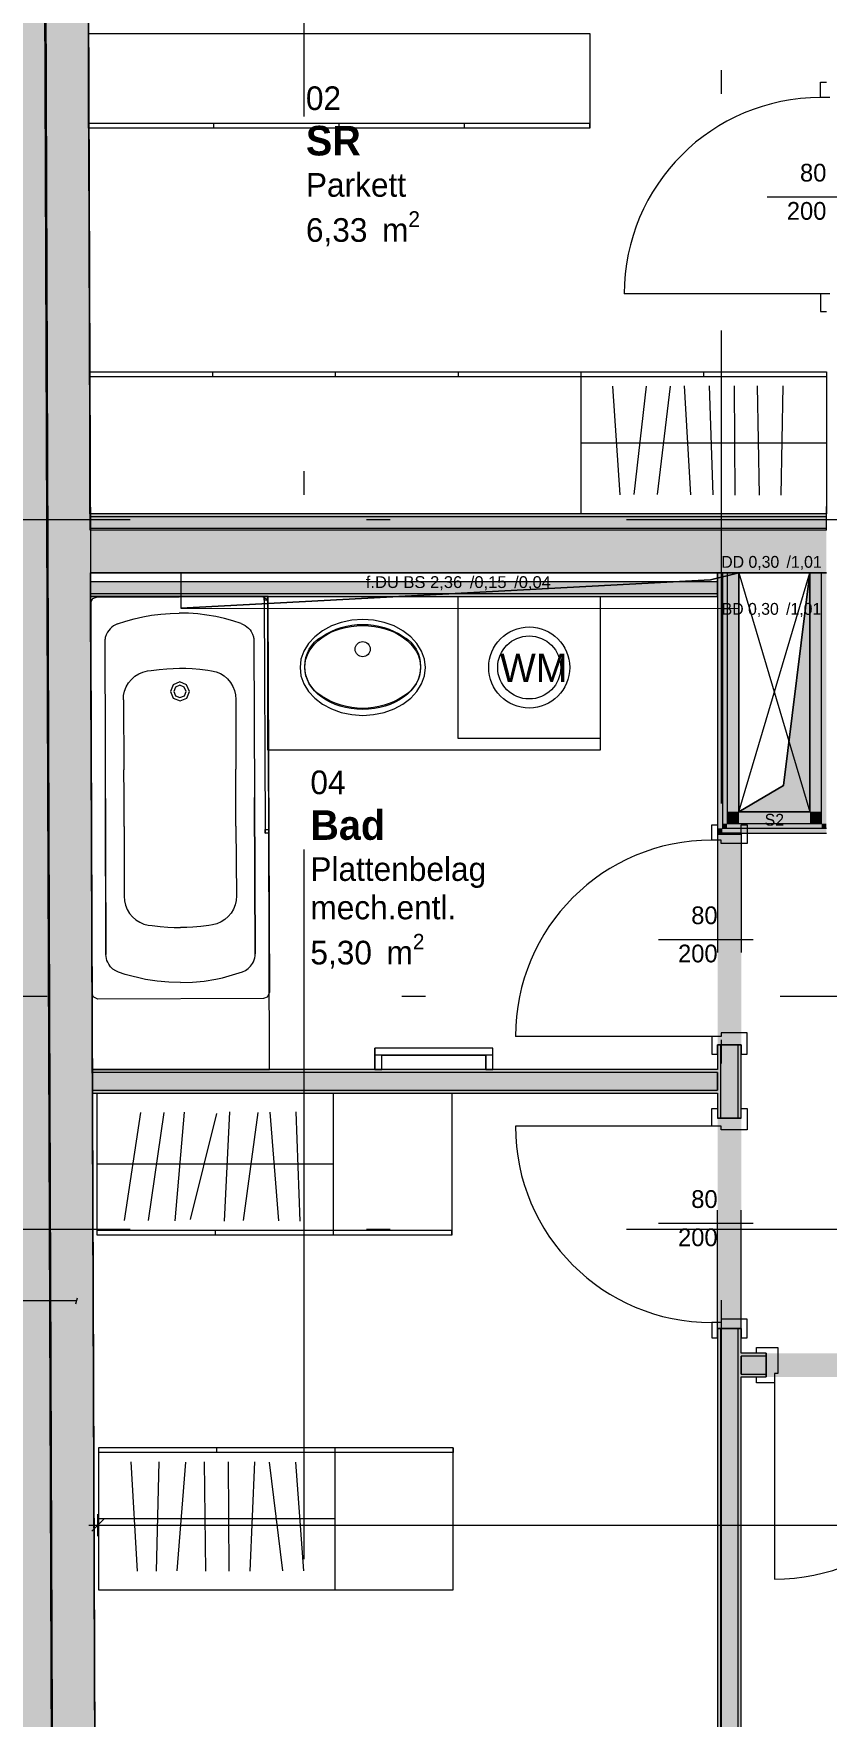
# Model space of a CAD drawing. Header units: metres. Extents: x -4 to 206, y -18 to 45.
# Drawn here: x 0.09 to 3.44, y -11.06 to -3.95 of the extents above; entities that cross this region are included whole.
import ezdxf

# ---------------------------------------------------------------- set-up
doc = ezdxf.new("R2010")
doc.units = ezdxf.units.M
doc.header["$MEASUREMENT"] = 0
for name, pattern in [('Achse', [0.004, 0.002, -0.001, 0, -0.001]), ('Punkt 1_1', [0.075, 0.025, -0.05]), ('Schnittlinie', [0.006, 0.003, -0.0015, 0, -0.0015]), ('Strichlinie eng', [0.002, 0.0015, -0.0005]), ('Untersicht', [0.001, 0.0005, -0.0005])]:
    doc.linetypes.add(name, pattern=pattern)
for name, color, linetype in [('2._2.Stock PP STG1_4_000 Achsraster', 7, 'Continuous'), ('2._2.Stock PP STG1_4_110 Wand Aussen', 7, 'Continuous'), ('2._2.Stock PP STG1_4_120 Wand Innen tragend', 7, 'Continuous'), ('2._2.Stock PP STG1_4_130 Wand Innen', 7, 'Continuous'), ('2._2.Stock PP STG1_4_135 Wand Vorsatzschale', 7, 'Continuous'), ('2._2.Stock PP STG1_4_170 Schachtwände', 7, 'Continuous'), ('2._2.Stock PP STG1_4_210 Decke', 7, 'Continuous'), ('2._2.Stock PP STG1_4_220 Bodenaufbau', 7, 'Continuous'), ('2._2.Stock PP STG1_4_270 Deckendurchbruchsymbol', 7, 'Continuous'), ('2._2.Stock PP STG1_4_510 Möblierung', 7, 'Continuous'), ('2._2.Stock PP STG1_4_540 Sanitäreinrichtung', 7, 'Continuous'), ('2._2.Stock PP STG1_4_810 Raum', 7, 'Continuous'), ('2._2.Stock PP STG1_4_851 Marker Schnitt', 7, 'Continuous'), ('2._2.Stock PP STG1_4_915 Allgemein Beschriftung.x', 7, 'Continuous'), ('2._2.Stock PP STG1_4_950 Polierplan Bemaßung', 7, 'Continuous')]:
    doc.layers.add(name, color=color, linetype=linetype)
doc.styles.add('ERSTELLTER_STIL_1', font='arial.ttf')
doc.styles.add('ERSTELLTER_STIL_2', font='')
doc.styles.add('ERSTELLTER_STIL_6', font='')
doc.styles.add('ERSTELLTER_STIL_7', font='')
doc.styles.get('ERSTELLTER_STIL_2').set_extended_font_data('Eurostile')
doc.styles.get('ERSTELLTER_STIL_6').set_extended_font_data('Eurostile', bold=True)
doc.styles.get('ERSTELLTER_STIL_7').set_extended_font_data('Muli')
doc.linetypes.add('Grenze Bundesland', pattern='A,0,[2,415_260415_PP_VA_1_5 2 St1.Shx,S=1.5873e-05,R=0,X=0,Y=0],-0.003,0', length=0.003)

msp = doc.modelspace()

# ---------------------------------------------------------------- hatches: boundary and pattern name
at = {"layer": '2._2.Stock PP STG1_4_110 Wand Aussen', "linetype": 'Continuous', "lineweight": 13, "true_color": 0xff6400}
msp.add_hatch(color=30, dxfattribs=at).paths.add_polyline_path([(0.1795, -14.875), (0.1255, -0.125), (0.0055, -0.125), (0.0595, -14.875)])
at = {"layer": '2._2.Stock PP STG1_4_110 Wand Aussen', "linetype": 'Continuous', "lineweight": 0, "true_color": 0x373737}
msp.add_hatch(color=250, dxfattribs=at).paths.add_polyline_path([(0.1845, -14.87), (0.1305, -0.13), (0.1255, -0.13), (0.1795, -14.87)])
at = {"layer": '2._2.Stock PP STG1_4_110 Wand Aussen', "linetype": 'Continuous', "lineweight": 13, "true_color": 0x3f7f02}
msp.add_hatch(color=76, dxfattribs=at).paths.add_polyline_path([(0.3111, -0.31), (0.1311, -0.31), (0.1839, -14.69), (0.3639, -14.69)])
at = {"layer": '2._2.Stock PP STG1_4_120 Wand Innen tragend', "linetype": 'Continuous', "lineweight": 13, "true_color": 0xfb02fe}
msp.add_hatch(color=6, dxfattribs=at).paths.add_polyline_path([(3.445, -5.975), (0.3319, -5.975), (0.332, -5.9875), (3.445, -5.9875)])
at = {"layer": '2._2.Stock PP STG1_4_120 Wand Innen tragend', "linetype": 'Continuous', "lineweight": 13, "true_color": 0xffaa00}
msp.add_hatch(color=40, dxfattribs=at).paths.add_polyline_path([(3.445, -5.9875), (0.332, -5.9875), (0.3321, -6.0375), (3.445, -6.0375)])
at = {"layer": '2._2.Stock PP STG1_4_120 Wand Innen tragend', "linetype": 'Continuous', "lineweight": 13, "true_color": 0x3f7f02}
msp.add_hatch(color=76, dxfattribs=at).paths.add_polyline_path([(3.445, -6.045), (0.3322, -6.045), (0.3328, -6.225), (3.445, -6.225)])
at = {"layer": '2._2.Stock PP STG1_4_130 Wand Innen', "linetype": 'Continuous', "lineweight": 13, "true_color": 0xfb02fe}
for points in [[(2.985, -7.325), (2.985, -7.33), (2.9975, -7.33), (2.9975, -7.325)], [(3.0725, -7.325), (3.0725, -7.33), (3.085, -7.33), (3.085, -7.325)], [(2.9975, -8.22), (2.985, -8.22), (2.985, -8.53), (2.9975, -8.53)], [(3.0725, -8.53), (3.085, -8.53), (3.085, -8.22), (3.0725, -8.22)], [(2.985, -8.325), (0.3405, -8.325), (0.3406, -8.3375), (2.985, -8.3375)], [(0.3409, -8.425), (2.985, -8.425), (2.985, -8.4125), (0.3408, -8.4125)], [(2.985, -14.69), (2.9975, -14.69), (2.9975, -9.42), (2.985, -9.42)], [(3.0725, -9.42), (3.0725, -14.69), (3.085, -14.69), (3.085, -9.42)], [(3.085, -9.525), (3.085, -9.5375), (3.19, -9.5375), (3.19, -9.525)], [(3.19, -9.6125), (3.085, -9.6125), (3.085, -9.625), (3.19, -9.625)]]:
    msp.add_hatch(color=6, dxfattribs=at).paths.add_polyline_path(points)
at = {"layer": '2._2.Stock PP STG1_4_130 Wand Innen', "linetype": 'Continuous', "lineweight": 13, "true_color": 0xffaa00}
for points in [[(2.9975, -7.325), (2.9975, -7.33), (3.0725, -7.33), (3.0725, -7.325)], [(2.9975, -8.22), (2.9975, -8.53), (3.0725, -8.53), (3.0725, -8.22)], [(0.3408, -8.4125), (2.985, -8.4125), (2.985, -8.3375), (0.3406, -8.3375)], [(2.9975, -9.42), (2.9975, -14.69), (3.0725, -14.69), (3.0725, -9.42)], [(3.085, -9.6125), (3.19, -9.6125), (3.19, -9.5375), (3.085, -9.5375)]]:
    msp.add_hatch(color=40, dxfattribs=at).paths.add_polyline_path(points)
at = {"layer": '2._2.Stock PP STG1_4_130 Wand Innen', "linetype": 'Continuous', "lineweight": 0, "true_color": 0xffffff}
for points in [[(3.085, -8.22), (3.085, -7.33), (2.985, -7.33), (2.985, -8.22)], [(3.085, -8.53), (2.985, -8.53), (2.985, -9.42), (3.085, -9.42)], [(3.19, -9.525), (3.19, -9.625), (4.08, -9.625), (4.08, -9.525)]]:
    msp.add_hatch(color=7, dxfattribs=at).paths.add_polyline_path(points)
at = {"layer": '2._2.Stock PP STG1_4_135 Wand Vorsatzschale', "linetype": 'Continuous', "lineweight": 13, "true_color": 0xffaa00}
msp.add_hatch(color=40, dxfattribs=at).paths.add_polyline_path([(0.3331, -6.3125), (2.985, -6.3125), (2.985, -6.2625), (0.333, -6.2625)])
at = {"layer": '2._2.Stock PP STG1_4_135 Wand Vorsatzschale', "linetype": 'Continuous', "lineweight": 13, "true_color": 0xfb02fe}
msp.add_hatch(color=6, dxfattribs=at).paths.add_polyline_path([(0.3332, -6.325), (2.985, -6.325), (2.985, -6.3125), (0.3331, -6.3125)])
at = {"layer": '2._2.Stock PP STG1_4_170 Schachtwände', "linetype": 'Continuous', "lineweight": 13, "true_color": 0xfb02fe}
for points in [[(3.005, -7.305), (3.005, -6.225), (2.985, -6.225), (2.985, -7.305)], [(3.025, -7.285), (3.025, -6.225), (3.005, -6.225), (3.005, -7.285)], [(3.445, -7.285), (3.445, -6.225), (3.425, -6.225), (3.425, -7.285)], [(2.985, -7.325), (3.005, -7.325), (3.005, -7.305)], [(2.985, -7.305), (2.985, -7.325), (3.005, -7.305)], [(3.025, -7.285), (3.005, -7.305), (3.025, -7.305)], [(3.005, -7.285), (3.005, -7.305), (3.025, -7.285)], [(3.005, -7.325), (3.445, -7.325), (3.445, -7.305), (3.005, -7.305)], [(3.425, -7.285), (3.025, -7.285), (3.025, -7.305), (3.425, -7.305)], [(3.425, -7.305), (3.445, -7.305), (3.425, -7.285)], [(3.425, -7.285), (3.445, -7.305), (3.445, -7.285)]]:
    msp.add_hatch(color=6, dxfattribs=at).paths.add_polyline_path(points)
at = {"layer": '2._2.Stock PP STG1_4_170 Schachtwände', "linetype": 'Continuous', "lineweight": 13, "true_color": 0xffaa00}
for points in [[(3.075, -7.235), (3.075, -6.225), (3.025, -6.225), (3.025, -7.235)], [(3.425, -7.235), (3.425, -6.225), (3.375, -6.225), (3.375, -7.235)], [(3.075, -7.235), (3.025, -7.285), (3.075, -7.285)], [(3.025, -7.235), (3.025, -7.285), (3.075, -7.235)], [(3.375, -7.235), (3.075, -7.235), (3.075, -7.285), (3.375, -7.285)], [(3.375, -7.285), (3.425, -7.285), (3.375, -7.235)], [(3.375, -7.235), (3.425, -7.285), (3.425, -7.235)]]:
    msp.add_hatch(color=40, dxfattribs=at).paths.add_polyline_path(points)
at = {"layer": '2._2.Stock PP STG1_4_270 Deckendurchbruchsymbol', "linetype": 'Continuous', "lineweight": 0}
msp.add_hatch(color=8, dxfattribs=at).paths.add_polyline_path([(3.075, -7.235), (3.375, -7.235), (3.375, -6.225), (3.2638, -7.1238)])

# ---------------------------------------------------------------- linework, layer by layer
at = {"layer": '2._2.Stock PP STG1_4_000 Achsraster', "color": 5, "linetype": 'Achse', "lineweight": 0, "ltscale": 1000}
for p, q in [((3, 3), (3, -18)), ((-1.5, -6), (21, -6)), ((-1.5, -9), (21, -9))]:
    msp.add_line(p, q, dxfattribs=at)
at = {"layer": '2._2.Stock PP STG1_4_110 Wand Aussen', "color": 7, "linetype": 'Continuous', "lineweight": 13, "ltscale": 1000}
msp.add_line((0.1255, -0.13), (0.1795, -14.87), dxfattribs=at)
at = {"layer": '2._2.Stock PP STG1_4_110 Wand Aussen', "color": 7, "linetype": 'Continuous', "lineweight": 18, "ltscale": 1000}
msp.add_line((0.1311, -0.31), (0.1839, -14.69), dxfattribs=at)
at = {"layer": '2._2.Stock PP STG1_4_110 Wand Aussen', "color": 7, "linetype": 'Continuous', "lineweight": 18, "ltscale": 1000, "flags": 128}
for points in [[(0.3322, -6.045), (0.3111, -0.31)], [(0.3639, -14.69), (0.3328, -6.225)]]:
    msp.add_lwpolyline(points, dxfattribs=at)
at = {"layer": '2._2.Stock PP STG1_4_120 Wand Innen tragend', "color": 7, "linetype": 'Continuous', "lineweight": 13, "ltscale": 1000}
for p, q in [((3.445, -5.9875), (0.332, -5.9875)), ((3.445, -6.0375), (0.3321, -6.0375))]:
    msp.add_line(p, q, dxfattribs=at)
at = {"layer": '2._2.Stock PP STG1_4_120 Wand Innen tragend', "color": 7, "linetype": 'Continuous', "lineweight": 18, "ltscale": 1000}
msp.add_line((3.445, -6.045), (0.3322, -6.045), dxfattribs=at)
at = {"layer": '2._2.Stock PP STG1_4_120 Wand Innen tragend', "color": 7, "linetype": 'Continuous', "lineweight": 13, "ltscale": 1000, "flags": 128}
for points in [[(3.445, -5.975), (0.3319, -5.975)], [(0.3319, -5.975), (0.332, -5.9875)], [(0.332, -5.9875), (0.3321, -6.0375)], [(0.3321, -6.0375), (0.3322, -6.045)]]:
    msp.add_lwpolyline(points, dxfattribs=at)
at = {"layer": '2._2.Stock PP STG1_4_120 Wand Innen tragend', "color": 7, "linetype": 'Continuous', "lineweight": 18, "ltscale": 1000, "flags": 128}
msp.add_lwpolyline([(0.3328, -6.225), (3.445, -6.225)], dxfattribs=at)
at = {"layer": '2._2.Stock PP STG1_4_130 Wand Innen', "color": 7, "linetype": 'Continuous', "lineweight": 13, "ltscale": 1000}
for p, q in [((3.42, -4.215), (3.42, -4.15)), ((3.42, -4.15), (3.445, -4.15)), ((3.46, -4.215), (3.42, -4.215)), ((3.195, -4.635), (3.595, -4.635)), ((3.42, -5.045), (2.59, -5.045)), ((3.46, -5.045), (3.42, -5.045)), ((3.42, -5.045), (3.42, -5.12)), ((3.42, -5.12), (3.445, -5.12)), ((2.96, -7.355), (2.96, -7.29)), ((2.96, -7.29), (2.985, -7.29)), ((2.985, -7.29), (2.985, -7.33)), ((3.085, -7.33), (3.085, -7.29)), ((3.085, -7.29), (3.11, -7.29)), ((3.11, -7.29), (3.11, -7.37)), ((3, -7.355), (2.96, -7.355)), ((2.985, -7.33), (3.085, -7.33)), ((3, -7.37), (3, -7.355)), ((3.11, -7.37), (3, -7.37)), ((2.735, -7.775), (3.135, -7.775)), ((3.11, -8.17), (3, -8.17)), ((3, -8.17), (3, -8.185)), ((3.11, -8.26), (3.11, -8.17)), ((2.96, -8.185), (2.13, -8.185)), ((3, -8.185), (2.96, -8.185)), ((2.96, -8.185), (2.96, -8.26)), ((2.985, -8.26), (2.985, -8.22)), ((2.985, -8.22), (3.085, -8.22)), ((3.085, -8.22), (3.085, -8.26)), ((2.96, -8.26), (2.985, -8.26)), ((3.085, -8.26), (3.11, -8.26)), ((2.96, -8.565), (2.96, -8.49)), ((2.96, -8.49), (2.985, -8.49)), ((2.985, -8.49), (2.985, -8.53)), ((2.985, -8.53), (3.085, -8.53)), ((3.085, -8.53), (3.085, -8.49)), ((3.085, -8.49), (3.11, -8.49)), ((3.11, -8.49), (3.11, -8.58)), ((2.96, -8.565), (2.13, -8.565)), ((3, -8.565), (2.96, -8.565)), ((3, -8.58), (3, -8.565)), ((3.11, -8.58), (3, -8.58)), ((2.735, -8.975), (3.135, -8.975)), ((3.11, -9.38), (3, -9.38)), ((3, -9.38), (3, -9.395)), ((3.11, -9.46), (3.11, -9.38)), ((3, -9.395), (2.96, -9.395)), ((2.96, -9.395), (2.96, -9.46)), ((2.96, -9.46), (2.985, -9.46)), ((2.985, -9.46), (2.985, -9.42)), ((2.985, -9.42), (3.085, -9.42)), ((3.085, -9.42), (3.085, -9.46)), ((3.085, -9.46), (3.11, -9.46)), ((3.15, -9.525), (3.15, -9.5)), ((3.15, -9.5), (3.24, -9.5)), ((3.19, -9.525), (3.15, -9.525)), ((3.19, -9.625), (3.19, -9.525)), ((3.24, -9.5), (3.24, -9.61)), ((3.15, -9.65), (3.15, -9.625)), ((3.15, -9.625), (3.19, -9.625)), ((3.225, -9.65), (3.15, -9.65)), ((3.24, -9.61), (3.225, -9.61)), ((3.225, -9.61), (3.225, -9.65)), ((3.225, -9.65), (3.225, -10.48))]:
    msp.add_line(p, q, dxfattribs=at)
at = {"layer": '2._2.Stock PP STG1_4_130 Wand Innen', "color": 7, "linetype": 'Continuous', "lineweight": 18, "ltscale": 1000}
for p, q in [((2.9975, -7.325), (2.9975, -7.33)), ((3.0725, -7.33), (3.0725, -7.325)), ((2.9975, -7.33), (2.985, -7.33)), ((2.9975, -7.33), (2.985, -7.33)), ((2.9975, -7.33), (2.985, -7.33)), ((3.0725, -7.33), (2.9975, -7.33)), ((3.0725, -7.33), (2.9975, -7.33)), ((3.0725, -7.33), (2.9975, -7.33)), ((3.085, -7.33), (3.0725, -7.33)), ((3.085, -7.33), (3.0725, -7.33)), ((3.085, -7.33), (3.0725, -7.33)), ((2.9975, -8.22), (2.985, -8.22)), ((2.9975, -8.22), (2.985, -8.22)), ((2.9975, -8.22), (2.985, -8.22)), ((2.9975, -8.22), (2.9975, -8.53)), ((3.0725, -8.22), (2.9975, -8.22)), ((3.0725, -8.22), (2.9975, -8.22)), ((3.0725, -8.22), (2.9975, -8.22)), ((3.0725, -8.53), (3.0725, -8.22)), ((3.085, -8.22), (3.0725, -8.22)), ((3.085, -8.22), (3.0725, -8.22)), ((3.085, -8.22), (3.0725, -8.22)), ((2.985, -8.3375), (0.3406, -8.3375)), ((0.3408, -8.4125), (2.985, -8.4125)), ((2.9975, -8.53), (2.985, -8.53)), ((2.9975, -8.53), (2.985, -8.53)), ((2.9975, -8.53), (2.985, -8.53)), ((3.0725, -8.53), (2.9975, -8.53)), ((3.0725, -8.53), (2.9975, -8.53)), ((3.0725, -8.53), (2.9975, -8.53)), ((3.085, -8.53), (3.0725, -8.53)), ((3.085, -8.53), (3.0725, -8.53)), ((3.085, -8.53), (3.0725, -8.53)), ((2.9975, -9.42), (2.985, -9.42)), ((2.9975, -9.42), (2.985, -9.42)), ((2.9975, -9.42), (2.985, -9.42)), ((2.9975, -9.42), (2.9975, -14.69)), ((3.0725, -9.42), (2.9975, -9.42)), ((3.0725, -9.42), (2.9975, -9.42)), ((3.0725, -9.42), (2.9975, -9.42)), ((3.0725, -14.69), (3.0725, -9.42)), ((3.085, -9.42), (3.0725, -9.42)), ((3.085, -9.42), (3.0725, -9.42)), ((3.085, -9.42), (3.0725, -9.42)), ((3.19, -9.525), (3.19, -9.5375)), ((3.19, -9.525), (3.19, -9.5375)), ((3.19, -9.525), (3.19, -9.5375)), ((3.19, -9.5375), (3.085, -9.5375)), ((3.19, -9.5375), (3.19, -9.6125)), ((3.19, -9.5375), (3.19, -9.6125)), ((3.19, -9.5375), (3.19, -9.6125)), ((3.085, -9.6125), (3.19, -9.6125)), ((3.19, -9.6125), (3.19, -9.625)), ((3.19, -9.6125), (3.19, -9.625)), ((3.19, -9.6125), (3.19, -9.625))]:
    msp.add_line(p, q, dxfattribs=at)
at = {"layer": '2._2.Stock PP STG1_4_130 Wand Innen', "color": 8, "linetype": 'Untersicht', "lineweight": 13, "ltscale": 1000}
for p, q in [((2.985, -7.33), (2.985, -8.22)), ((3.085, -7.33), (3.085, -8.22)), ((2.985, -9.42), (2.985, -8.53)), ((3.085, -9.42), (3.085, -8.53)), ((4.08, -9.525), (3.19, -9.525)), ((4.08, -9.625), (3.19, -9.625))]:
    msp.add_line(p, q, dxfattribs=at)
at = {"layer": '2._2.Stock PP STG1_4_130 Wand Innen', "color": 7, "linetype": 'Continuous', "lineweight": 18, "ltscale": 1000, "flags": 128}
for points in [[(2.985, -7.325), (2.985, -7.33)], [(3.085, -7.325), (2.985, -7.325)], [(3.085, -7.33), (3.085, -7.325)], [(2.985, -8.22), (2.985, -8.325)], [(3.085, -8.53), (3.085, -8.22)], [(2.985, -8.325), (0.3405, -8.325)], [(0.3405, -8.325), (0.3409, -8.425)], [(2.985, -8.4125), (2.985, -8.3375)], [(2.985, -8.3375), (2.985, -8.4125)], [(0.3409, -8.425), (2.985, -8.425)], [(2.985, -8.425), (2.985, -8.53)], [(2.985, -9.42), (2.985, -14.69)], [(3.085, -9.525), (3.085, -9.42)], [(3.19, -9.525), (3.085, -9.525)], [(3.085, -9.5375), (3.085, -9.6125)], [(3.085, -9.6125), (3.085, -9.5375)], [(3.085, -9.625), (3.19, -9.625)], [(3.085, -14.69), (3.085, -9.625)]]:
    msp.add_lwpolyline(points, dxfattribs=at)
at = {"layer": '2._2.Stock PP STG1_4_130 Wand Innen', "color": 7, "linetype": 'Continuous', "lineweight": 13, "ltscale": 1000}
for centre, start, end in [((3.42, -5.045), 90, 180), ((2.96, -8.185), 90, 180), ((2.96, -8.565), 180, 270), ((3.225, -9.65), 270, 0)]:
    msp.add_arc(centre, 0.83, start, end, dxfattribs=at)
at = {"layer": '2._2.Stock PP STG1_4_135 Wand Vorsatzschale', "color": 7, "linetype": 'Continuous', "lineweight": 18, "ltscale": 1000}
for p, q in [((2.985, -6.2625), (0.333, -6.2625)), ((0.3331, -6.3125), (2.985, -6.3125))]:
    msp.add_line(p, q, dxfattribs=at)
at = {"layer": '2._2.Stock PP STG1_4_135 Wand Vorsatzschale', "color": 7, "linetype": 'Continuous', "lineweight": 18, "ltscale": 1000, "flags": 128}
for points in [[(3.4446, -5.945), (3.4446, -6.045)], [(2.985, -6.225), (0.3328, -6.225)], [(0.3328, -6.225), (0.3332, -6.325)], [(2.985, -6.325), (2.985, -6.225)], [(0.3332, -6.325), (2.985, -6.325)]]:
    msp.add_lwpolyline(points, dxfattribs=at)
at = {"layer": '2._2.Stock PP STG1_4_170 Schachtwände', "color": 7, "linetype": 'Continuous', "lineweight": 18, "ltscale": 1000}
for p, q in [((3.005, -6.225), (3.005, -7.285)), ((3.025, -6.225), (3.025, -7.235)), ((3.425, -7.235), (3.425, -6.225)), ((3.025, -7.235), (3.025, -7.285)), ((3.425, -7.285), (3.425, -7.235)), ((3.005, -7.285), (3.005, -7.305)), ((3.005, -7.305), (3.025, -7.305)), ((3.025, -7.285), (3.075, -7.285)), ((3.025, -7.285), (3.075, -7.285)), ((3.025, -7.305), (3.425, -7.305)), ((3.075, -7.285), (3.375, -7.285)), ((3.375, -7.285), (3.425, -7.285)), ((3.375, -7.285), (3.425, -7.285)), ((3.425, -7.305), (3.445, -7.305))]:
    msp.add_line(p, q, dxfattribs=at)
at = {"layer": '2._2.Stock PP STG1_4_170 Schachtwände', "color": 7, "linetype": 'Continuous', "lineweight": 18, "ltscale": 1000, "flags": 128}
for points in [[(2.985, -6.225), (3.005, -6.225)], [(2.985, -6.225), (2.985, -7.325)], [(3.005, -6.225), (3.025, -6.225)], [(3.025, -6.225), (3.075, -6.225)], [(3.075, -7.235), (3.075, -6.225)], [(3.425, -6.225), (3.375, -6.225)], [(3.375, -6.225), (3.375, -7.235)], [(3.445, -6.225), (3.425, -6.225)], [(3.375, -7.235), (3.075, -7.235)], [(2.985, -7.325), (3.005, -7.325)], [(3.005, -7.325), (3.445, -7.325)]]:
    msp.add_lwpolyline(points, dxfattribs=at)
at = {"layer": '2._2.Stock PP STG1_4_210 Decke', "color": 7, "linetype": 'Continuous', "lineweight": 13, "ltscale": 1000, "true_color": 0xf4f4f4, "flags": 128}
msp.add_lwpolyline([(3.625, -0.13), (0.1305, -0.13), (0.1845, -14.87), (5.505, -14.87), (5.505, -15.84), (13.475, -15.84), (13.475, -14.87), (18.8055, -14.87), (18.8546, -0.13), (15.325, -0.13), (15.325, -0.53), (12.96, -0.53), (12.96, 0.67), (6.02, 0.67), (6.02, -0.53), (3.625, -0.53)], close=True, dxfattribs=at)
msp.add_lwpolyline([(3.625, -0.13), (0.1305, -0.13), (0.1845, -14.87), (5.505, -14.87), (5.505, -15.84), (13.475, -15.84), (13.475, -14.87), (18.8055, -14.87), (18.8546, -0.13), (15.325, -0.13), (15.325, -0.53), (12.96, -0.53), (12.96, 0.67), (6.02, 0.67), (6.02, -0.53), (3.625, -0.53)], close=True, dxfattribs=at)
msp.add_lwpolyline([(3.625, -0.13), (0.1305, -0.13), (0.1845, -14.87), (5.505, -14.87), (5.505, -15.84), (13.475, -15.84), (13.475, -14.87), (18.8055, -14.87), (18.8546, -0.13), (15.325, -0.13), (15.325, -0.53), (12.96, -0.53), (12.96, 0.67), (6.02, 0.67), (6.02, -0.53), (3.625, -0.53)], close=True, dxfattribs=at)
at = {"layer": '2._2.Stock PP STG1_4_220 Bodenaufbau', "color": 7, "linetype": 'Continuous', "lineweight": 13, "ltscale": 1000, "true_color": 0xf4f4f4, "flags": 128}
msp.add_lwpolyline([(3.445, -0.31), (0.3111, -0.31), (0.3639, -14.69), (5.685, -14.69), (5.685, -15.66), (13.295, -15.66), (13.295, -14.69), (18.6261, -14.69), (18.674, -0.31), (15.505, -0.31), (15.505, -0.71), (12.78, -0.71), (12.78, 0.49), (6.2, 0.49), (6.2, -0.71), (3.445, -0.71)], close=True, dxfattribs=at)
at = {"layer": '2._2.Stock PP STG1_4_270 Deckendurchbruchsymbol', "color": 7, "linetype": 'Strichlinie eng', "lineweight": 13, "ltscale": 1000}
for p, q in [((3.075, -7.235), (3.375, -6.225)), ((3.075, -6.225), (3.375, -7.235))]:
    msp.add_line(p, q, dxfattribs=at)
at = {"layer": '2._2.Stock PP STG1_4_270 Deckendurchbruchsymbol', "color": 1, "linetype": 'Continuous', "lineweight": 0, "ltscale": 1000, "flags": 128}
for points in [[(2.9548, -6.2548), (3.075, -6.225), (0.715, -6.2248), (0.715, -6.3748)], [(0.715, -6.3748), (3.075, -6.375), (3.075, -6.225), (2.9548, -6.2548)]]:
    msp.add_lwpolyline(points, close=True, dxfattribs=at)
at = {"layer": '2._2.Stock PP STG1_4_270 Deckendurchbruchsymbol', "color": 7, "linetype": 'Continuous', "lineweight": 13, "ltscale": 1000, "flags": 128}
for points in [[(3.2638, -7.1238), (3.375, -6.225), (3.075, -6.225), (3.075, -7.235)], [(3.075, -7.235), (3.375, -7.235), (3.375, -6.225), (3.2638, -7.1238)]]:
    msp.add_lwpolyline(points, close=True, dxfattribs=at)
at = {"layer": '2._2.Stock PP STG1_4_270 Deckendurchbruchsymbol', "color": 7, "linetype": 'Strichlinie eng', "lineweight": 13, "ltscale": 1000, "flags": 128}
msp.add_lwpolyline([(3.375, -7.235), (3.375, -6.225), (3.075, -6.225), (3.075, -7.235)], close=True, dxfattribs=at)
at = {"layer": '2._2.Stock PP STG1_4_510 Möblierung', "color": 8, "linetype": 'Continuous', "lineweight": 13, "ltscale": 1000, "true_color": 0x7e7f7f}
for p, q in [((2.4449, -4.325), (0.3245, -4.325)), ((0.8546, -4.345), (0.8546, -4.325)), ((1.3847, -4.345), (1.3847, -4.325)), ((1.9148, -4.345), (1.9148, -4.325)), ((2.4449, -4.345), (2.4449, -4.325)), ((0.3297, -5.3752), (0.3297, -5.3952)), ((0.3297, -5.3952), (3.445, -5.3952)), ((0.8489, -5.3752), (0.8489, -5.3952)), ((1.3681, -5.3752), (1.3681, -5.3952)), ((1.8874, -5.3752), (1.8874, -5.3952)), ((2.4066, -5.3752), (2.4066, -5.3952)), ((2.4066, -5.3752), (2.4066, -5.975)), ((2.9258, -5.3752), (2.9258, -5.3952)), ((2.5411, -5.4349), (2.572, -5.8954)), ((2.6831, -5.4359), (2.63, -5.8943)), ((2.7842, -5.436), (2.7289, -5.8942)), ((2.8433, -5.4347), (2.8699, -5.8955)), ((2.9489, -5.4345), (2.9643, -5.8957)), ((3.0549, -5.4343), (3.0582, -5.8959)), ((3.1517, -5.4344), (3.1614, -5.8958)), ((3.2608, -5.4344), (3.2523, -5.8958)), ((2.4066, -5.6751), (3.445, -5.6751)), ((1.3609, -9.025), (1.3609, -8.425)), ((0.4766, -8.9633), (0.5452, -8.5067)), ((0.5779, -8.9635), (0.6439, -8.5065)), ((0.6909, -8.965), (0.7309, -8.505)), ((0.7553, -8.9591), (0.8665, -8.5109)), ((0.899, -8.9656), (0.9228, -8.5044)), ((0.9795, -8.9637), (1.0423, -8.5063)), ((1.1287, -8.9652), (1.0931, -8.5048)), ((1.2195, -8.9657), (1.2023, -8.5043)), ((1.3609, -8.725), (0.3609, -8.725)), ((1.8609, -9.005), (0.3609, -9.005)), ((0.8609, -9.025), (0.8609, -9.005)), ((1.3609, -9.025), (1.3609, -9.005)), ((1.8609, -9.025), (1.8609, -9.005)), ((1.8664, -9.945), (0.3664, -9.945)), ((0.8664, -9.925), (0.8664, -9.945)), ((1.3664, -9.925), (1.3664, -9.945)), ((1.3664, -9.925), (1.3664, -10.525)), ((1.8664, -9.925), (1.8664, -9.945)), ((0.503, -9.9845), (0.5298, -10.4455)), ((0.6217, -9.9842), (0.6111, -10.4458)), ((0.7344, -9.9848), (0.6984, -10.4452)), ((0.814, -9.9841), (0.8188, -10.4459)), ((0.9155, -9.9841), (0.9173, -10.4459)), ((1.0264, -9.9843), (1.0064, -10.4457)), ((1.0885, -9.9858), (1.1442, -10.4442)), ((1.1993, -9.9848), (1.2335, -10.4452)), ((1.3664, -10.225), (0.3664, -10.225))]:
    msp.add_line(p, q, dxfattribs=at)
at = {"layer": '2._2.Stock PP STG1_4_510 Möblierung', "color": 8, "linetype": 'Continuous', "lineweight": 13, "ltscale": 1000, "true_color": 0x7e7f7f, "flags": 128}
for points in [[(2.4449, -4.345), (0.3245, -4.345), (0.3245, -3.945), (2.4449, -3.945)], [(0.3297, -5.3752), (3.445, -5.3752), (3.445, -5.975), (0.3297, -5.975)], [(1.8609, -9.025), (0.3609, -9.025), (0.3609, -8.425), (1.8609, -8.425)], [(1.8664, -9.925), (0.3664, -9.925), (0.3664, -10.525), (1.8664, -10.525)]]:
    msp.add_lwpolyline(points, close=True, dxfattribs=at)
at = {"layer": '2._2.Stock PP STG1_4_540 Sanitäreinrichtung', "color": 150, "linetype": 'Continuous', "lineweight": 13, "ltscale": 1000, "true_color": 0x0f7ffe}
for p, q in [((1.068, -6.3251), (1.083, -6.325)), ((1.068, -6.3401), (1.068, -6.3251)), ((1.083, -6.325), (1.083, -6.34)), ((0.5914, -6.4043), (0.6302, -6.3992)), ((0.6302, -6.3992), (0.6693, -6.3962)), ((0.6693, -6.3962), (0.7084, -6.395)), ((0.7476, -6.3959), (0.7084, -6.395)), ((0.7867, -6.3987), (0.7476, -6.3959)), ((0.8256, -6.4034), (0.7867, -6.3987)), ((0.8624, -6.4098), (0.8256, -6.4034)), ((1.083, -6.34), (1.068, -6.3401)), ((0.4099, -6.468), (0.4048, -6.4756)), ((0.4159, -6.461), (0.4099, -6.468)), ((0.4227, -6.4547), (0.4159, -6.461)), ((0.4301, -6.4493), (0.4227, -6.4547)), ((0.4381, -6.4447), (0.4301, -6.4493)), ((0.4466, -6.4411), (0.4381, -6.4447)), ((0.4466, -6.4411), (0.4821, -6.4293)), ((0.4821, -6.4293), (0.5181, -6.4192)), ((0.5181, -6.4192), (0.5546, -6.4109)), ((0.5546, -6.4109), (0.5914, -6.4043)), ((0.899, -6.4178), (0.8624, -6.4098)), ((0.935, -6.4277), (0.899, -6.4178)), ((0.9706, -6.4392), (0.935, -6.4277)), ((0.9706, -6.4392), (0.9791, -6.4427)), ((0.9791, -6.4427), (0.9871, -6.4473)), ((0.9871, -6.4473), (0.9946, -6.4526)), ((0.9946, -6.4526), (1.0014, -6.4589)), ((1.0014, -6.4589), (1.0075, -6.4658)), ((1.0075, -6.4658), (1.0127, -6.4734)), ((1.0127, -6.4734), (1.0182, -6.4843)), ((0.3935, -6.5139), (0.3934, -6.5171)), ((0.3934, -6.5171), (0.3983, -7.838)), ((0.3937, -6.5107), (0.3935, -6.5139)), ((0.394, -6.5075), (0.3937, -6.5107)), ((0.3944, -6.5044), (0.394, -6.5075)), ((0.395, -6.5012), (0.3944, -6.5044)), ((0.3956, -6.4981), (0.395, -6.5012)), ((0.3994, -6.4865), (0.3956, -6.4981)), ((0.4048, -6.4756), (0.3994, -6.4865)), ((1.0182, -6.4843), (1.022, -6.4958)), ((1.022, -6.4958), (1.0227, -6.4989)), ((1.0227, -6.4989), (1.0233, -6.5021)), ((1.0233, -6.5021), (1.0237, -6.5052)), ((1.0237, -6.5052), (1.0241, -6.5084)), ((1.0241, -6.5084), (1.0242, -6.5116)), ((1.0242, -6.5116), (1.0243, -6.5148)), ((1.0243, -6.5148), (1.0292, -7.8357)), ((0.4936, -6.6903), (0.5059, -6.6752)), ((0.5059, -6.6752), (0.5204, -6.6624)), ((0.5204, -6.6624), (0.5367, -6.6519)), ((0.5367, -6.6519), (0.5545, -6.6443)), ((0.5545, -6.6443), (0.5734, -6.6396)), ((0.5734, -6.6396), (0.5894, -6.6371)), ((0.5894, -6.6371), (0.6229, -6.633)), ((0.6229, -6.633), (0.6564, -6.6301)), ((0.6564, -6.6301), (0.6828, -6.6288)), ((0.6828, -6.6288), (0.7093, -6.6283)), ((0.7093, -6.6283), (0.7358, -6.6286)), ((0.7358, -6.6286), (0.7622, -6.6297)), ((0.7622, -6.6297), (0.7958, -6.6323)), ((0.7958, -6.6323), (0.8292, -6.6362)), ((0.8292, -6.6362), (0.8453, -6.6386)), ((0.8453, -6.6386), (0.8642, -6.6432)), ((0.8642, -6.6432), (0.882, -6.6507)), ((0.882, -6.6507), (0.8985, -6.661)), ((0.8985, -6.661), (0.913, -6.6737)), ((0.913, -6.6737), (0.9254, -6.6887)), ((0.4719, -6.7622), (0.4731, -6.7431)), ((0.4731, -6.7431), (0.4772, -6.7245)), ((0.4772, -6.7245), (0.4841, -6.7067)), ((0.4841, -6.7067), (0.4936, -6.6903)), ((0.9254, -6.6887), (0.935, -6.7051)), ((0.935, -6.7051), (0.9421, -6.7228)), ((0.9421, -6.7228), (0.9463, -6.7413)), ((0.9463, -6.7413), (0.9477, -6.7604)), ((0.4719, -6.7622), (0.4746, -7.0573)), ((0.9477, -6.7604), (0.9472, -7.0556)), ((0.4753, -7.1629), (0.4746, -7.0573)), ((0.9472, -7.1611), (0.9472, -7.0556)), ((0.3983, -7.838), (0.3959, -7.1775)), ((0.4754, -7.2972), (0.4753, -7.1629)), ((0.9481, -7.2955), (0.9472, -7.1611)), ((1.0292, -7.8357), (1.0267, -7.1752)), ((0.4754, -7.2972), (0.4749, -7.5923)), ((0.9481, -7.2955), (0.9508, -7.5906)), ((1.0714, -7.31), (1.0864, -7.3099)), ((1.0715, -7.325), (1.0714, -7.31)), ((1.0865, -7.3249), (1.0715, -7.325)), ((1.0864, -7.3099), (1.0865, -7.3249)), ((0.4749, -7.5923), (0.4763, -7.6116)), ((0.4763, -7.6116), (0.4807, -7.6304)), ((0.9495, -7.6099), (0.9453, -7.6287)), ((0.9508, -7.5906), (0.9495, -7.6099)), ((0.4807, -7.6304), (0.488, -7.6485)), ((0.488, -7.6485), (0.4979, -7.665)), ((0.4979, -7.665), (0.5105, -7.6799)), ((0.5105, -7.6799), (0.5249, -7.6923)), ((0.9158, -7.6784), (0.9015, -7.6909)), ((0.9283, -7.6635), (0.9158, -7.6784)), ((0.9381, -7.6468), (0.9283, -7.6635)), ((0.9453, -7.6287), (0.9381, -7.6468)), ((0.5249, -7.6923), (0.5412, -7.7024)), ((0.5412, -7.7024), (0.5587, -7.7097)), ((0.5587, -7.7097), (0.5773, -7.7141)), ((0.5773, -7.7141), (0.5934, -7.7165)), ((0.5934, -7.7165), (0.6269, -7.7204)), ((0.6269, -7.7204), (0.6604, -7.723)), ((0.6604, -7.723), (0.6869, -7.7241)), ((0.6869, -7.7241), (0.7133, -7.7245)), ((0.7398, -7.724), (0.7133, -7.7245)), ((0.7662, -7.7226), (0.7398, -7.724)), ((0.7997, -7.7198), (0.7662, -7.7226)), ((0.8332, -7.7157), (0.7997, -7.7198)), ((0.8493, -7.7131), (0.8332, -7.7157)), ((0.8678, -7.7085), (0.8493, -7.7131)), ((0.8853, -7.7011), (0.8678, -7.7085)), ((0.9015, -7.6909), (0.8853, -7.7011)), ((0.3988, -7.8467), (0.3983, -7.838)), ((0.4002, -7.8552), (0.3988, -7.8467)), ((0.4026, -7.8636), (0.4002, -7.8552)), ((0.4058, -7.8717), (0.4026, -7.8636)), ((0.4099, -7.8793), (0.4058, -7.8717)), ((0.4181, -7.8905), (0.4099, -7.8793)), ((0.428, -7.9001), (0.4181, -7.8905)), ((0.9999, -7.898), (1.0098, -7.8883)), ((1.0098, -7.8883), (1.0178, -7.8771)), ((1.0178, -7.8771), (1.0219, -7.8694)), ((1.0219, -7.8694), (1.0251, -7.8613)), ((1.0251, -7.8613), (1.0273, -7.8529)), ((1.0273, -7.8529), (1.0287, -7.8443)), ((1.0287, -7.8443), (1.0292, -7.8357)), ((0.4394, -7.9079), (0.428, -7.9001)), ((0.452, -7.9135), (0.4394, -7.9079)), ((0.4799, -7.9228), (0.452, -7.9135)), ((0.5082, -7.9309), (0.4799, -7.9228)), ((0.5367, -7.938), (0.5082, -7.9309)), ((0.5654, -7.944), (0.5367, -7.938)), ((0.6147, -7.9517), (0.5654, -7.944)), ((0.6643, -7.9563), (0.6147, -7.9517)), ((0.7142, -7.9577), (0.6643, -7.9563)), ((0.7142, -7.9577), (0.764, -7.9559)), ((0.764, -7.9559), (0.8136, -7.951)), ((0.8136, -7.951), (0.8628, -7.9429)), ((0.8628, -7.9429), (0.8915, -7.9367)), ((0.8915, -7.9367), (0.92, -7.9294)), ((0.92, -7.9294), (0.9482, -7.921)), ((0.9482, -7.921), (0.976, -7.9116)), ((0.976, -7.9116), (0.9885, -7.9058)), ((0.9885, -7.9058), (0.9999, -7.898)), ((1.535, -8.3247), (1.535, -8.2347)), ((2.035, -8.2347), (1.535, -8.2347)), ((2.035, -8.3247), (2.035, -8.2347)), ((2.035, -8.2647), (1.535, -8.2647)), ((1.565, -8.3247), (1.565, -8.2647)), ((2.005, -8.3247), (2.005, -8.2647)), ((1.565, -8.3247), (1.535, -8.3247)), ((2.035, -8.3247), (2.005, -8.3247))]:
    msp.add_line(p, q, dxfattribs=at)
at = {"layer": '2._2.Stock PP STG1_4_540 Sanitäreinrichtung', "color": 150, "linetype": 'Continuous', "lineweight": 13, "ltscale": 1000, "true_color": 0x0f7ffe, "flags": 128}
for points in [[(0.3332, -6.325), (0.3405, -8.325), (1.0902, -8.325), (1.0839, -6.325)], [(1.068, -6.3251), (1.068, -6.3401), (1.0714, -7.31), (1.0715, -7.325), (1.0865, -7.3249), (1.0864, -7.3099), (1.083, -6.34), (1.083, -6.325)], [(2.4882, -6.975), (1.083, -6.975), (1.083, -6.325), (2.4882, -6.325)], [(0.7112, -6.6864), (0.6829, -6.6982), (0.6713, -6.7265), (0.6832, -6.7548), (0.7115, -6.7664), (0.7397, -6.7545), (0.7513, -6.7262), (0.7395, -6.698)], [(2.035, -8.3247), (2.035, -8.2347), (1.535, -8.2347), (1.535, -8.3247), (1.565, -8.3247), (1.565, -8.2647), (2.005, -8.2647), (2.005, -8.3247)]]:
    msp.add_lwpolyline(points, close=True, dxfattribs=at)
for points in [[(0.3449, -8.0183), (0.3393, -8.0027), (0.3333, -6.3528), (0.3426, -6.3332), (0.3582, -6.3277), (1.0582, -6.3251), (1.0778, -6.3344)], [(1.0778, -6.3344), (1.0833, -6.35), (1.0893, -8)], [(0.7112, -6.7004), (0.6929, -6.7081), (0.6853, -6.7265), (0.693, -6.7448)], [(0.693, -6.7448), (0.7114, -6.7524), (0.7298, -6.7447), (0.7374, -6.7263), (0.7296, -6.7079)], [(0.7296, -6.7079), (0.7112, -6.7004)], [(1.08, -8.0196), (1.0644, -8.0251), (0.3644, -8.0276), (0.3449, -8.0183)], [(1.0893, -8), (1.08, -8.0196)]]:
    msp.add_lwpolyline(points, dxfattribs=at)
at = {"layer": '2._2.Stock PP STG1_4_540 Sanitäreinrichtung', "color": 150, "linetype": 'Punkt 1_1', "lineweight": 13, "ltscale": 1000, "true_color": 0x0f7ffe, "flags": 128}
msp.add_lwpolyline([(2.4882, -6.325), (2.4882, -6.925), (1.8882, -6.925), (1.8882, -6.325)], close=True, dxfattribs=at)
at = {"layer": '2._2.Stock PP STG1_4_540 Sanitäreinrichtung', "color": 150, "linetype": 'Grenze Bundesland', "lineweight": 13, "ltscale": 1000, "true_color": 0x0f7ffe, "flags": 128}
msp.add_lwpolyline([(1.484, -6.4225), (1.438, -6.4256), (1.3934, -6.4347), (1.3515, -6.4496), (1.3137, -6.4699), (1.281, -6.4948), (1.2545, -6.5238), (1.235, -6.5557), (1.223, -6.5898), (1.219, -6.625), (1.223, -6.6602), (1.235, -6.6943), (1.2545, -6.7263), (1.281, -6.7552), (1.3137, -6.7801), (1.3515, -6.8004), (1.3934, -6.8153), (1.438, -6.8244), (1.484, -6.8275), (1.53, -6.8244), (1.5747, -6.8153), (1.6165, -6.8004), (1.6544, -6.7801), (1.687, -6.7552), (1.7135, -6.7263), (1.733, -6.6943), (1.745, -6.6602), (1.749, -6.625), (1.745, -6.5898), (1.733, -6.5557), (1.7135, -6.5238), (1.687, -6.4948), (1.6544, -6.4699), (1.6165, -6.4496), (1.5747, -6.4347), (1.53, -6.4256)], close=True, dxfattribs=at)
at = {"layer": '2._2.Stock PP STG1_4_540 Sanitäreinrichtung', "color": 150, "linetype": 'Continuous', "lineweight": 13, "ltscale": 1000, "true_color": 0x0f7ffe, "flags": 128}
msp.add_lwpolyline([(1.484, -6.4428, -0.146813), (1.6573, -6.4948, -0.265687), (1.729, -6.6203, -0.265687), (1.6573, -6.7458, -0.146813), (1.484, -6.7978, -0.146813), (1.3108, -6.7458, -0.265687), (1.239, -6.6203, -0.265687), (1.3108, -6.4948, -0.146813)], format="xyb", close=True, dxfattribs=at)
at = {"layer": '2._2.Stock PP STG1_4_540 Sanitäreinrichtung', "color": 150, "linetype": 'Punkt 1_1', "lineweight": 13, "ltscale": 1000, "true_color": 0x0f7ffe}
for radius in [0.1714, 0.1333]:
    msp.add_circle((2.1882, -6.625), radius, dxfattribs=at)
at = {"layer": '2._2.Stock PP STG1_4_540 Sanitäreinrichtung', "color": 150, "linetype": 'Continuous', "lineweight": 13, "ltscale": 1000, "true_color": 0x0f7ffe}
msp.add_circle((1.484, -6.5475), 0.032, dxfattribs=at)
msp.add_ellipse((1.484, -6.625), major_axis=(0.245, 0), ratio=0.72449, dxfattribs=at)
at = {"layer": '2._2.Stock PP STG1_4_851 Marker Schnitt', "color": 7, "linetype": 'Schnittlinie', "lineweight": 13, "ltscale": 1000}
for p, q in [((1.235, 4.805), (1.235, -18)), ((-2.85, -8.015), (14.6743, -8.015))]:
    msp.add_line(p, q, dxfattribs=at)
at = {"layer": '2._2.Stock PP STG1_4_915 Allgemein Beschriftung.x', "color": 7, "linetype": 'Continuous', "lineweight": 13, "ltscale": 1000}
for p, q in [((0.2741, -9.3027), (-0.0666, -9.3027)), ((0.2707, -9.3152), (0.2774, -9.2902))]:
    msp.add_line(p, q, dxfattribs=at)
at = {"layer": '2._2.Stock PP STG1_4_950 Polierplan Bemaßung', "color": 7, "linetype": 'Continuous', "lineweight": 13, "ltscale": 1000}
for p, q in [((0.3889, -10.2264), (0.3389, -10.2764)), ((0.3639, -10.2983), (0.3639, -10.2045)), ((0.3264, -10.2514), (0.3639, -10.2514)), ((0.3639, -10.2514), (9.505, -10.2514))]:
    msp.add_line(p, q, dxfattribs=at)

# ---------------------------------------------------------------- texts
at = {"layer": '2._2.Stock PP STG1_4_130 Wand Innen', "color": 7, "linetype": 'Continuous', "lineweight": 13, "char_height": 0.075, "attachment_point": 9, "style": 'ERSTELLTER_STIL_2'}
for s, insert in [('\\A1;{\\pqr;\\pt0;\\fEurostile|b0|i0|c0|p0;\\W1.000000;80}', (3.445, -4.5714)), ('\\A1;{\\pqr;\\pt0;\\fEurostile|b0|i0|c0|p0;\\W1.000000;200}', (3.445, -4.733)), ('\\A1;{\\pqr;\\pt0;\\fEurostile|b0|i0|c0|p0;\\W1.000000;80}', (2.985, -7.7114)), ('\\A1;{\\pqr;\\pt0;\\fEurostile|b0|i0|c0|p0;\\W1.000000;200}', (2.985, -7.873)), ('\\A1;{\\pqr;\\pt0;\\fEurostile|b0|i0|c0|p0;\\W1.000000;80}', (2.985, -8.9114)), ('\\A1;{\\pqr;\\pt0;\\fEurostile|b0|i0|c0|p0;\\W1.000000;200}', (2.985, -9.073))]:
    msp.add_mtext(s, dxfattribs=dict(at, insert=insert))
at = {"layer": '2._2.Stock PP STG1_4_270 Deckendurchbruchsymbol', "color": 1, "linetype": 'Continuous', "lineweight": 0, "char_height": 0.05, "style": 'ERSTELLTER_STIL_2'}
for s, insert, attachment_point in [('\\A1;{\\pqc;\\pt0;\\fEurostile|b0|i0|c0|p0;\\W1.000000;DD 0,30\\fEurostile|b0|i0|c0|p0;\\W1.000000;\\A1{\\H.66x;\\S^  ;}\\fEurostile|b0|i0|c0|p0;\\W1.000000; /1,01\\fEurostile|b0|i0|c0|p0;\\W1.000000;\\A1{\\H.66x;\\S^  ;}\\fEurostile|b0|i0|c0|p0;\\W1.000000;\\fEurostile|b0|i0|c0|p0;\\W1.000000;\\A1{\\H.66x;\\S^  ;}}', (3.225, -6.2181), 8), ('\\A1;{\\pqc;\\pt0;\\fEurostile|b0|i0|c0|p0;\\W1.000000;BD 0,30\\fEurostile|b0|i0|c0|p0;\\W1.000000;\\A1{\\H.66x;\\S^  ;}\\fEurostile|b0|i0|c0|p0;\\W1.000000; /1,01\\fEurostile|b0|i0|c0|p0;\\W1.000000;\\A1{\\H.66x;\\S^  ;}\\fEurostile|b0|i0|c0|p0;\\W1.000000;\\fEurostile|b0|i0|c0|p0;\\W1.000000;\\A1{\\H.66x;\\S^  ;}}', (3.225, -6.4168), 8), ('\\A1;{\\pqc;\\pt0;\\fEurostile|b0|i0|c0|p0;\\W1.000000;S2}', (3.225, -7.2439), 2)]:
    msp.add_mtext(s, dxfattribs=dict(at, insert=insert, attachment_point=attachment_point))
at = {"layer": '2._2.Stock PP STG1_4_270 Deckendurchbruchsymbol', "color": 1, "linetype": 'Continuous', "lineweight": 0, "insert": (1.895, -6.3036), "char_height": 0.05, "attachment_point": 8, "rotation": 359.99594, "style": 'ERSTELLTER_STIL_1'}
msp.add_mtext('\\A1;{\\pqc;\\pt0;\\fArial|b0|i0|c0|p0;\\W1.000000;f.DU BS 2,36\\fArial|b0|i0|c0|p0;\\W1.000000;\\A1{\\H.66x;\\S^  ;}\\fArial|b0|i0|c0|p0;\\W1.000000; /0,15\\fArial|b0|i0|c0|p0;\\W1.000000;\\A1{\\H.66x;\\S^  ;}\\fArial|b0|i0|c0|p0;\\W1.000000; /0,04\\fArial|b0|i0|c0|p0;\\W1.000000;\\A1{\\H.66x;\\S^  ;}}', dxfattribs=at)
at = {"layer": '2._2.Stock PP STG1_4_540 Sanitäreinrichtung', "color": 150, "linetype": 'Continuous', "lineweight": 13, "true_color": 0x0f7ffe, "insert": (2.3496, -6.6267), "char_height": 0.12, "attachment_point": 6, "style": 'ERSTELLTER_STIL_7'}
msp.add_mtext('\\A1;{\\pqr;\\fMuli|b0|i0|c0|p0;\\W1.000000;WM}', dxfattribs=at)
at = {"layer": '2._2.Stock PP STG1_4_810 Raum', "color": 7, "linetype": 'Continuous', "lineweight": 13, "attachment_point": 1}
for s, insert, char_height, style in [('\\A1;{\\pql;\\pt0;\\fEurostile|b0|i0|c0|p0;\\W1.000000;02}', (1.2439, -4.1679), 0.1, 'ERSTELLTER_STIL_2'), ('\\A1;{\\pql;\\pt0;\\fEurostile|b1|i0|c0|p0;\\W1.000000;SR}', (1.2439, -4.335), 0.125, 'ERSTELLTER_STIL_6'), ('\\A1;{\\pql;\\pt0;\\fEurostile|b0|i0|c0|p0;\\W1.000000;Parkett}', (1.2439, -4.5345), 0.1, 'ERSTELLTER_STIL_2'), ('\\A1;{\\pql;\\pt0,0.05;\\fEurostile|b0|i0|c0|p0;\\W1.000000;6,33\\fEurostile|b0|i0|c0|p0;\\W1.000000;\\A1{\\H.66x;\\S^  ;}\\fEurostile|b0|i0|c0|p0;\\W1.000000; m\\fEurostile|b0|i0|c0|p0;\\W1.000000;\\A1{\\H.66x;\\S2^  ;}}', (1.2439, -4.696), 0.1, 'ERSTELLTER_STIL_2'), ('\\A1;{\\pql;\\pt0;\\fEurostile|b0|i0|c0|p0;\\W1.000000;04}', (1.2628, -7.0608), 0.1, 'ERSTELLTER_STIL_2'), ('\\A1;{\\pql;\\pt0;\\fEurostile|b1|i0|c0|p0;\\W1.000000;Bad}', (1.2628, -7.2289), 0.125, 'ERSTELLTER_STIL_6'), ('\\A1;{\\pql;\\pt0;\\fEurostile|b0|i0|c0|p0;\\W1.000000;Plattenbelag}', (1.2628, -7.4274), 0.1, 'ERSTELLTER_STIL_2'), ('\\A1;{\\pql;\\pt0;\\fEurostile|b0|i0|c0|p0;\\W1.000000;mech.entl.}', (1.2628, -7.5899), 0.1, 'ERSTELLTER_STIL_2'), ('\\A1;{\\pql;\\pt0,0.05;\\fEurostile|b0|i0|c0|p0;\\W1.000000;5,30\\fEurostile|b0|i0|c0|p0;\\W1.000000;\\A1{\\H.66x;\\S^  ;}\\fEurostile|b0|i0|c0|p0;\\W1.000000; m\\fEurostile|b0|i0|c0|p0;\\W1.000000;\\A1{\\H.66x;\\S2^  ;}}', (1.2628, -7.7514), 0.1, 'ERSTELLTER_STIL_2')]:
    msp.add_mtext(s, dxfattribs=dict(at, insert=insert, char_height=char_height, style=style))

doc.saveas('drawing.dxf')
